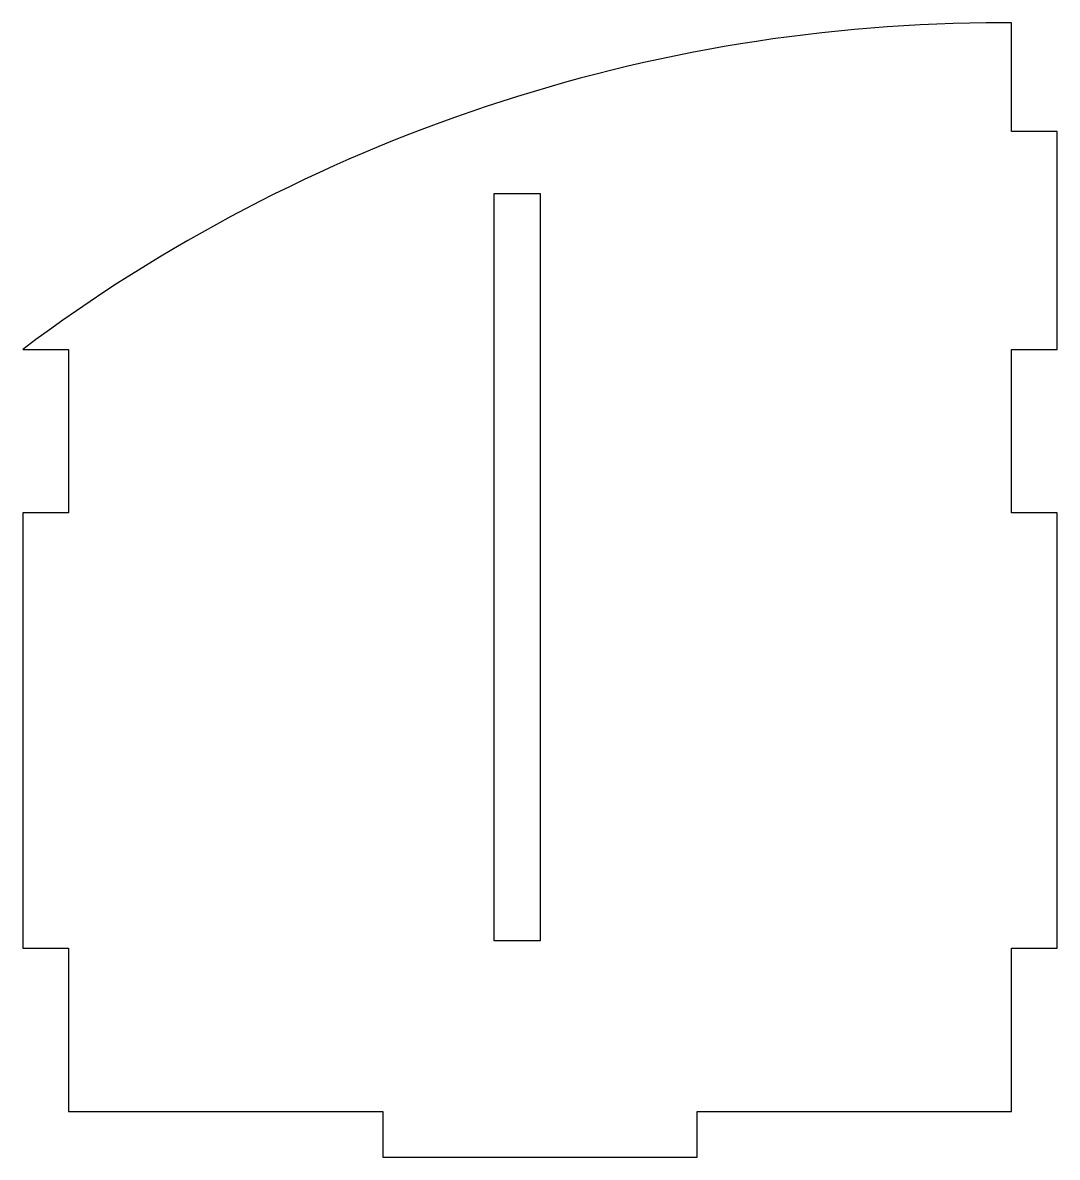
# Model space of a CAD drawing. Header units: millimetres. Extents: x 0 to 95, y -4 to 100.
import ezdxf

# ---------------------------------------------------------------- set-up
doc = ezdxf.new("R2010")
doc.units = ezdxf.units.MM
doc.layers.get('0').update_dxf_attribs({"linetype": 'CONTINUOUS'})

msp = doc.modelspace()

# ---------------------------------------------------------------- linework, layer by layer
msp.add_lwpolyline([(4.2, 15), (4.2, 0), (33.07, 0), (33.07, -4.2), (61.93, -4.2), (61.93, 0), (90.8, 0), (90.8, 15), (95, 15), (95, 55), (90.8, 55), (90.8, 70), (95, 70), (95, 90), (90.8, 90), (90.8, 100), (90, 100, 0.162278), (0, 70), (4.2, 70), (4.2, 55), (0, 55), (0, 15)], format="xyb", close=True)
msp.add_lwpolyline([(43.3, 15.69), (43.3, 84.31), (47.5, 84.31), (47.5, 15.69)], close=True)

doc.saveas('drawing.dxf')
